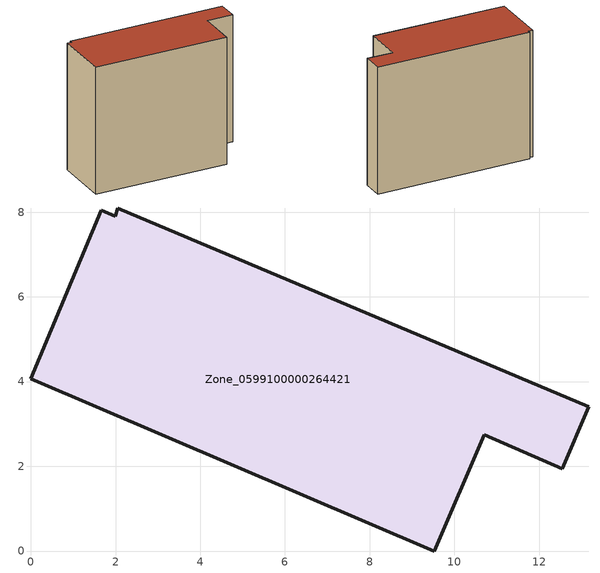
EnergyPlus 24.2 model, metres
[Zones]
Zone_0599100000264421
 floor ground (C_G): 2.06,8.1 13.17,3.4 12.55,1.94 10.71,2.74 9.53,0 0,4.06 1.66,8.04 1.99,7.91 z0
 wall outside (C_F): 1.66,8.04 0,4.06 9.53,0 10.71,2.74 12.55,1.94 13.17,3.4 2.06,8.1 1.99,7.91 1.66,8.04 z0:9.94
 roof outside (C_R): 2.06,8.1 1.99,7.91 1.66,8.04 0,4.06 9.53,0 10.71,2.74 12.55,1.94 13.17,3.4 z9.94
[BUILDING]
Pand.0599100000264421: North Axis=0; Terrain=City; Loads Convergence Tolerance Value=0.04; Temperature Convergence Tolerance Value=0.4; Solar Distribution=FullExterior; Maximum Number of Warmup Days=25; Minimum Number of Warmup Days=1
[Site:Location]
Rotterdam.The.Hague.AP_ZH_NLD Design_Conditions: Latitude=51.96; Longitude=4.45; Time Zone=1; Elevation=-4.5
[SITE:GROUNDTEMPERATURE:BUILDINGSURFACE]
18, 18, 18, 18, 18, 18, 18, 18, 18, 18, 18, 18
[MATERIAL] Thermal Absorptance=0.9; Solar Absorptance=0.7; Visible Absorptance=0.7
Name | Roughness | Thickness | Conductivity | Density | Specific Heat
G.TI.1946 | MediumSmooth | 0.15 | 1 | 540 | 1210
F.TI.1946 | Rough | 0.3 | 0.857143 | 1920 | 840
R.TI.1946 | MediumRough | 0.2 | 0.1 | 1500 | 1000
[CONSTRUCTION]
C_G: G.TI.1946
C_F: F.TI.1946
C_R: R.TI.1946
[ZONE]
Zone_0599100000264421: Type=1; Multiplier=1; Ceiling Height=Autocalculate; Volume=Autocalculate; Floor Area=autocalculate; Part of Total Floor Area=Yes
[ZONEINFILTRATION:DESIGNFLOWRATE]
Infil_Zone_0599100000264421: Zone or ZoneList or Space or SpaceList=Zone_0599100000264421; Schedule=AlwaysOn; Design Flow Rate Calculation Method=Flow/Area; Flow Rate per Floor Area=0.003; Constant Term Coefficient=1; Temperature Term Coefficient=0; Velocity Term Coefficient=0; Velocity Squared Term Coefficient=0
[HVACTEMPLATE:ZONE:IDEALLOADSAIRSYSTEM]
Zone_0599100000264421: Maximum Heating Supply Air Temperature=50; Minimum Cooling Supply Air Temperature=13; Maximum Heating Supply Air Humidity Ratio=0.0156; Minimum Cooling Supply Air Humidity Ratio=0.0077; Heating Limit=NoLimit; Cooling Limit=NoLimit; Dehumidification Control Type=ConstantSensibleHeatRatio; Cooling Sensible Heat Ratio=0.7; Dehumidification Setpoint=60; Humidification Control Type=None; Humidification Setpoint=30; Outdoor Air Method=None; Outdoor Air Flow Rate per Person=0.00944; Outdoor Air Flow Rate per Zone Floor Area=0; Outdoor Air Flow Rate per Zone=0; Demand Controlled Ventilation Type=None; Outdoor Air Economizer Type=NoEconomizer; Heat Recovery Type=None; Sensible Heat Recovery Effectiveness=0.7; Latent Heat Recovery Effectiveness=0.65
[ZONECONTROL:THERMOSTAT]
ThermostatControl_Zone_0599100000264421: Zone or ZoneList=Zone_0599100000264421; Control Type Schedule=DualSetpointControlType; Control 1=Thermostat_Zone_0599100000264421; Temperature Difference Between Cutout And Setpoint=0
[THERMOSTATSETPOINT:DUALSETPOINT]
Thermostat_Zone_0599100000264421: Heating Setpoint Temperature Schedule=HeatingSetpoint_Zone_0599100000264421; Cooling Setpoint Temperature Schedule=CoolingSetpoint_Zone_0599100000264421
[SCHEDULE:COMPACT]
HeatingSetpoint_Zone_0599100000264421: Through: 12/31, For: AllDays, Until: 24:00, 21
CoolingSetpoint_Zone_0599100000264421: Through: 12/31, For: AllDays, Until: 24:00, 24
DualSetpointControlType: Through: 12/31, For: AllDays, Until: 24:00, 4
AlwaysOn: Through: 12/31, For: AllDays, Until: 24:00, 1
